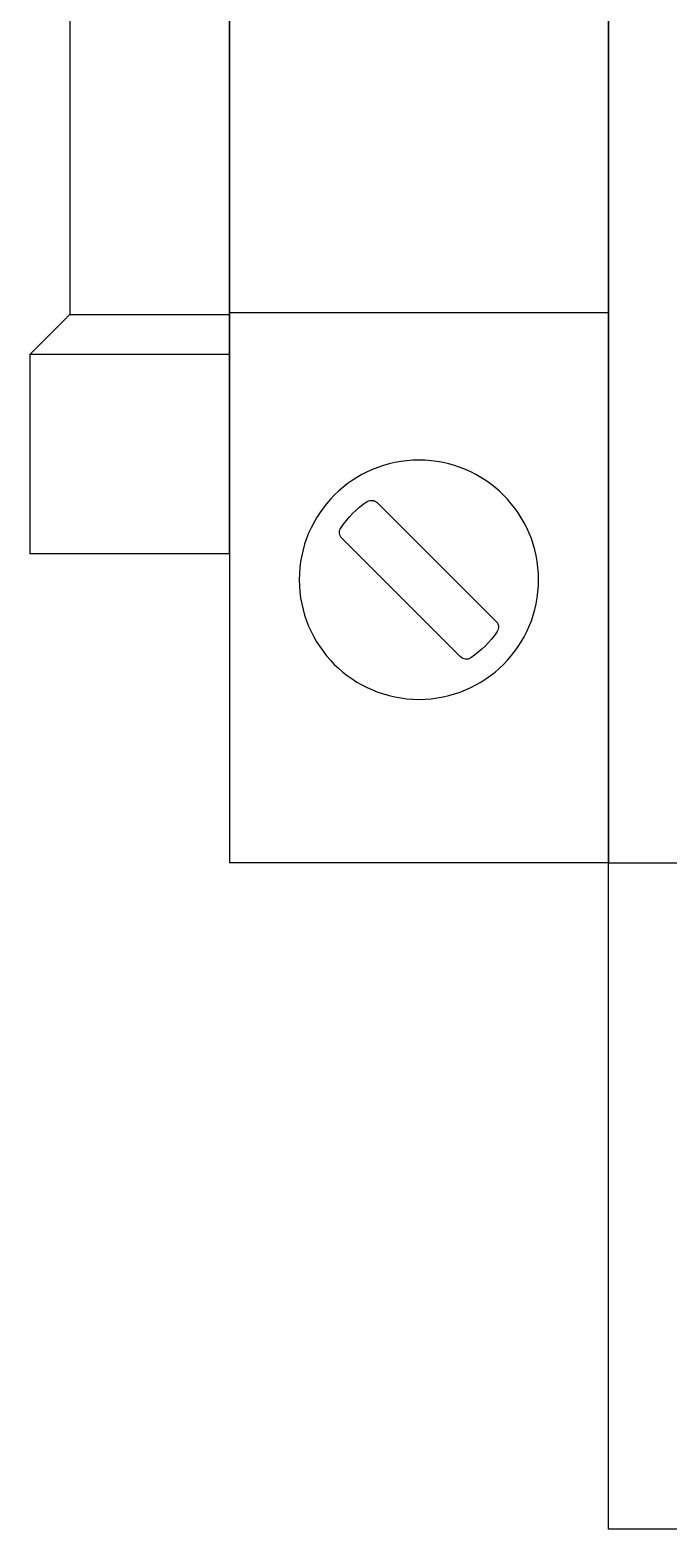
# Model space of a CAD drawing. Header units: millimetres. Extents: x 18 to 64.9, y 0 to 83.7.
# Drawn here: x 17.97 to 33.97, y 4.25 to 41.85 of the extents above; entities that cross this region are included whole.
import ezdxf

# ---------------------------------------------------------------- set-up
doc = ezdxf.new("R2010")
doc.units = ezdxf.units.MM
doc.layers.add('1', color=2, linetype='Continuous')
doc.layers.add('dim', color=7, linetype='Continuous', lineweight=18)

# ---------------------------------------------------------------- blocks, each defined once
blk = doc.blocks.new('jsfjdj')
at = {"layer": '1', "color": 7}
for p, q in [((244063.373, 5232.216, -0.002), (244063.373, 5222.716, -0.002)), ((244113.873, 5232.216, -0.002), (244063.373, 5232.216, -0.002)), ((244077.173, 5222.716, -0.002), (244077.173, 5232.216, -0.002)), ((244069.427, 5229.4, -0.002), (244072.407, 5226.421, -0.002)), ((244068.538, 5228.511, -0.002), (244071.518, 5225.532, -0.002)), ((244113.873, 5222.716, -0.002), (244063.373, 5222.716, -0.002))]:
    blk.add_line(p, q, dxfattribs=at)
blk.add_circle((244070.473, 5227.466, -0.002), 3, dxfattribs=at)
for centre, radius, start, end in [((244070.473, 5227.466, -0.002), 2.35, 123.5008, 146.4992), ((244069.286, 5229.259, -0.002), 0.2, 45, 123.5008), ((244068.68, 5228.653, -0.002), 0.2, 146.4992, 225), ((244070.473, 5227.466, -0.002), 2.35, 303.5008, 326.4992), ((244072.265, 5226.279, -0.002), 0.2, 326.4992, 45), ((244071.659, 5225.673, -0.002), 0.2, 225, 303.5008)]:
    blk.add_arc(centre, radius, start, end, dxfattribs=at)
blk = doc.blocks.new('CẦU CHÌ')
for points in [[(-8.986, 0), (-8.986, 79.4816), (8.986, 79.4816), (8.986, 0), (-8.986, 0)], [(-8.986, 16.7063), (8.986, 16.7063)]]:
    blk.add_lwpolyline(points)
at = {"layer": '1', "color": 7}
for p, q in [((-18.486, 24.4563), (-18.486, 59.4563)), ((-22.486, 53.4563), (-22.486, 30.4563)), ((-22.486, 30.4563), (-23.486, 29.4563)), ((-22.486, 30.4563), (-18.486, 30.4563)), ((-18.486, 29.4563), (-23.486, 29.4563)), ((-23.486, 29.4563), (-23.486, 24.4563)), ((-18.486, 24.4563), (-23.486, 24.4563))]:
    blk.add_line(p, q, dxfattribs=at)
at = {"layer": 'dim', "extrusion": (0, 0, -1), "zscale": -1, "rotation": 90}
blk.add_blockref('jsfjdj', (5241.2022, -244046.6662, -0.0018), dxfattribs=at)

msp = doc.modelspace()

# ---------------------------------------------------------------- block references
msp.add_blockref('CẦU CHÌ', (41.458, 4.253))

doc.saveas('drawing.dxf')
